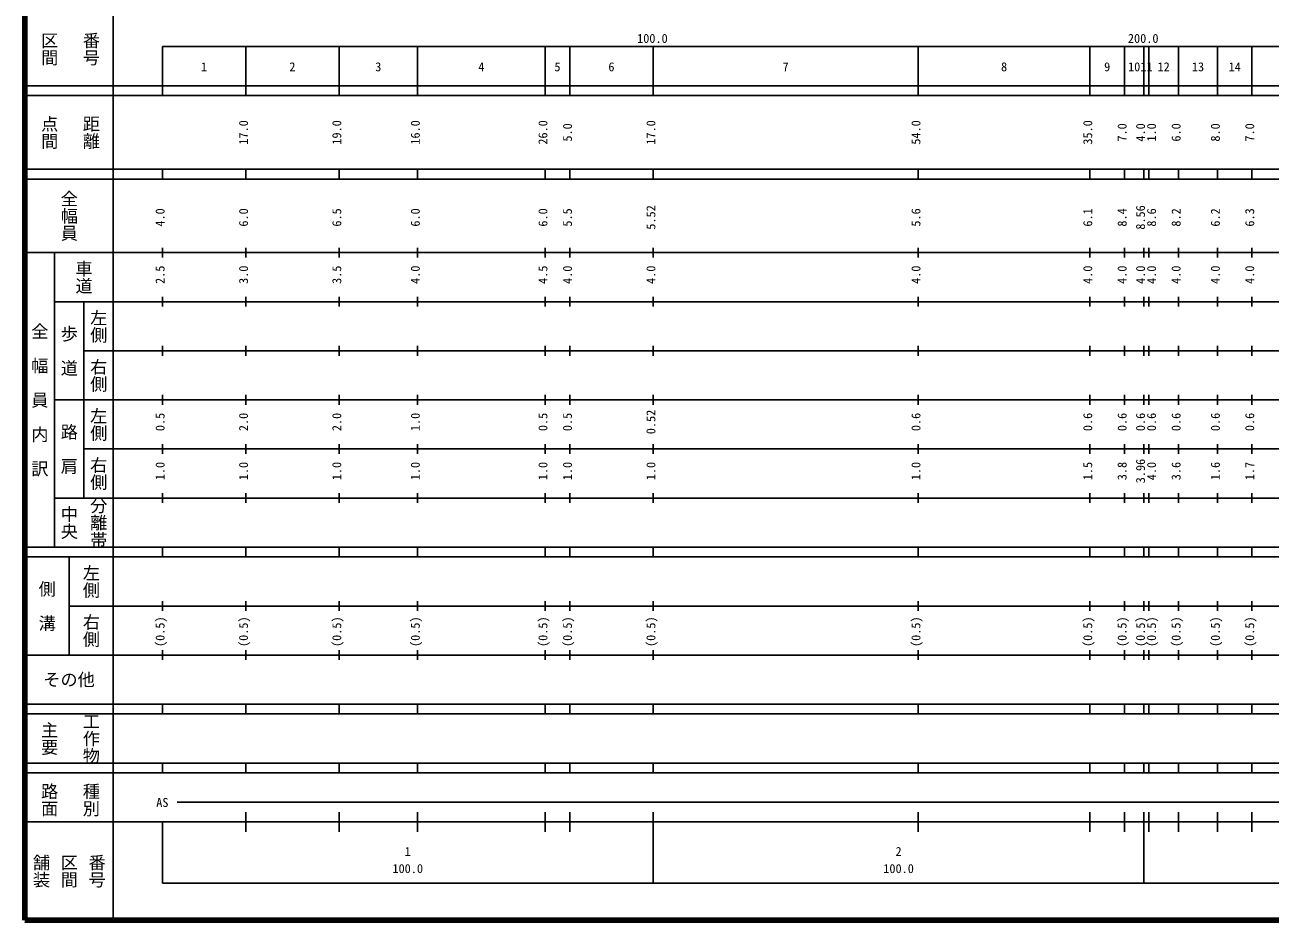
# Model space of a CAD drawing. Units: millimetres on the paper, enlarged 1000 times. Extents: x 40000 to 680000, y 20000 to 380000.
# Drawn here: x 40000 to 293694, y 20000 to 202409 of the extents above; entities that cross this region are included whole.
import ezdxf
from ezdxf.enums import TextEntityAlignment as Align

# ---------------------------------------------------------------- set-up
doc = ezdxf.new("R2010")
doc.units = ezdxf.units.MM
doc.header["$LTSCALE"] = 1000
doc.layers.add('M-TTL', color=2, linetype='Continuous', lineweight=140)
doc.layers.add('M-TTL-BAND', color=7, linetype='Continuous', lineweight=25)
doc.styles.add('@ＭＳ ゴシック', font='')
doc.styles.add('ＭＳ ゴシック', font='')
doc.styles.get('@ＭＳ ゴシック').set_extended_font_data('@MS Gothic')
doc.styles.get('ＭＳ ゴシック').set_extended_font_data('MS Gothic')

msp = doc.modelspace()

# ---------------------------------------------------------------- linework, layer by layer
at = {"layer": 'M-TTL'}
for p, q in [((40000, 380000), (40000, 20000)), ((40000, 20000), (680000, 20000))]:
    msp.add_line(p, q, dxfattribs=at)
at = {"layer": 'M-TTL-BAND'}
for p, q in [((58000, 370000), (58000, 20000)), ((68000, 198000), (579000, 198000)), ((68000, 198000), (68000, 188000)), ((85000, 188000), (85000, 198000)), ((104000, 188000), (104000, 198000)), ((120000, 188000), (120000, 198000)), ((146000, 188000), (146000, 198000)), ((151000, 188000), (151000, 198000)), ((168000, 188000), (168000, 198000)), ((222000, 188000), (222000, 198000)), ((257000, 188000), (257000, 198000)), ((264000, 188000), (264000, 198000)), ((268000, 188000), (268000, 198000)), ((269000, 188000), (269000, 198000)), ((275000, 188000), (275000, 198000)), ((283000, 188000), (283000, 198000)), ((290000, 188000), (290000, 198000)), ((40000, 190000), (579000, 190000)), ((40000, 188000), (579000, 188000)), ((40000, 173000), (579000, 173000)), ((68000, 171000), (68000, 173000)), ((85000, 171000), (85000, 173000)), ((104000, 171000), (104000, 173000)), ((120000, 171000), (120000, 173000)), ((146000, 171000), (146000, 173000)), ((151000, 171000), (151000, 173000)), ((168000, 171000), (168000, 173000)), ((222000, 171000), (222000, 173000)), ((257000, 171000), (257000, 173000)), ((264000, 171000), (264000, 173000)), ((268000, 171000), (268000, 173000)), ((269000, 171000), (269000, 173000)), ((275000, 171000), (275000, 173000)), ((283000, 171000), (283000, 173000)), ((290000, 171000), (290000, 173000)), ((40000, 171000), (579000, 171000)), ((40000, 156000), (579000, 156000)), ((46000, 96000), (46000, 156000)), ((68000, 155000), (68000, 157000)), ((85000, 155000), (85000, 157000)), ((104000, 155000), (104000, 157000)), ((120000, 155000), (120000, 157000)), ((146000, 155000), (146000, 157000)), ((151000, 155000), (151000, 157000)), ((168000, 155000), (168000, 157000)), ((222000, 155000), (222000, 157000)), ((257000, 155000), (257000, 157000)), ((264000, 155000), (264000, 157000)), ((268000, 155000), (268000, 157000)), ((269000, 155000), (269000, 157000)), ((275000, 155000), (275000, 157000)), ((283000, 155000), (283000, 157000)), ((290000, 155000), (290000, 157000)), ((46000, 146000), (579000, 146000)), ((52000, 146000), (52000, 106000)), ((68000, 145000), (68000, 147000)), ((85000, 145000), (85000, 147000)), ((104000, 145000), (104000, 147000)), ((120000, 145000), (120000, 147000)), ((146000, 145000), (146000, 147000)), ((151000, 145000), (151000, 147000)), ((168000, 145000), (168000, 147000)), ((222000, 145000), (222000, 147000)), ((257000, 145000), (257000, 147000)), ((264000, 145000), (264000, 147000)), ((268000, 145000), (268000, 147000)), ((269000, 145000), (269000, 147000)), ((275000, 145000), (275000, 147000)), ((283000, 145000), (283000, 147000)), ((290000, 145000), (290000, 147000)), ((68000, 135000), (68000, 137000)), ((85000, 135000), (85000, 137000)), ((104000, 135000), (104000, 137000)), ((120000, 135000), (120000, 137000)), ((146000, 135000), (146000, 137000)), ((151000, 135000), (151000, 137000)), ((168000, 135000), (168000, 137000)), ((222000, 135000), (222000, 137000)), ((257000, 135000), (257000, 137000)), ((264000, 135000), (264000, 137000)), ((268000, 135000), (268000, 137000)), ((269000, 135000), (269000, 137000)), ((275000, 135000), (275000, 137000)), ((283000, 135000), (283000, 137000)), ((290000, 135000), (290000, 137000)), ((52000, 136000), (579000, 136000)), ((68000, 125000), (68000, 127000)), ((85000, 125000), (85000, 127000)), ((104000, 125000), (104000, 127000)), ((120000, 125000), (120000, 127000)), ((146000, 125000), (146000, 127000)), ((151000, 125000), (151000, 127000)), ((168000, 125000), (168000, 127000)), ((222000, 125000), (222000, 127000)), ((257000, 125000), (257000, 127000)), ((264000, 125000), (264000, 127000)), ((268000, 125000), (268000, 127000)), ((269000, 125000), (269000, 127000)), ((275000, 125000), (275000, 127000)), ((283000, 125000), (283000, 127000)), ((290000, 125000), (290000, 127000)), ((46000, 126000), (579000, 126000)), ((68000, 115000), (68000, 117000)), ((85000, 115000), (85000, 117000)), ((104000, 115000), (104000, 117000)), ((120000, 115000), (120000, 117000)), ((146000, 115000), (146000, 117000)), ((151000, 115000), (151000, 117000)), ((168000, 115000), (168000, 117000)), ((222000, 115000), (222000, 117000)), ((257000, 115000), (257000, 117000)), ((264000, 115000), (264000, 117000)), ((268000, 115000), (268000, 117000)), ((269000, 115000), (269000, 117000)), ((275000, 115000), (275000, 117000)), ((283000, 115000), (283000, 117000)), ((290000, 115000), (290000, 117000)), ((52000, 116000), (579000, 116000)), ((68000, 105000), (68000, 107000)), ((85000, 105000), (85000, 107000)), ((104000, 105000), (104000, 107000)), ((120000, 105000), (120000, 107000)), ((146000, 105000), (146000, 107000)), ((151000, 105000), (151000, 107000)), ((168000, 105000), (168000, 107000)), ((222000, 105000), (222000, 107000)), ((257000, 105000), (257000, 107000)), ((264000, 105000), (264000, 107000)), ((268000, 105000), (268000, 107000)), ((269000, 105000), (269000, 107000)), ((275000, 105000), (275000, 107000)), ((283000, 105000), (283000, 107000)), ((290000, 105000), (290000, 107000)), ((46000, 106000), (579000, 106000)), ((40000, 96000), (579000, 96000)), ((40000, 94000), (579000, 94000)), ((49000, 94000), (49000, 74000)), ((68000, 94000), (68000, 96000)), ((85000, 94000), (85000, 96000)), ((104000, 94000), (104000, 96000)), ((120000, 94000), (120000, 96000)), ((146000, 94000), (146000, 96000)), ((151000, 94000), (151000, 96000)), ((168000, 94000), (168000, 96000)), ((222000, 94000), (222000, 96000)), ((257000, 94000), (257000, 96000)), ((264000, 94000), (264000, 96000)), ((268000, 94000), (268000, 96000)), ((269000, 94000), (269000, 96000)), ((275000, 94000), (275000, 96000)), ((283000, 94000), (283000, 96000)), ((290000, 94000), (290000, 96000)), ((49000, 84000), (579000, 84000)), ((68000, 83000), (68000, 85000)), ((85000, 83000), (85000, 85000)), ((104000, 83000), (104000, 85000)), ((120000, 83000), (120000, 85000)), ((146000, 83000), (146000, 85000)), ((151000, 83000), (151000, 85000)), ((168000, 83000), (168000, 85000)), ((222000, 83000), (222000, 85000)), ((257000, 83000), (257000, 85000)), ((264000, 83000), (264000, 85000)), ((268000, 83000), (268000, 85000)), ((269000, 83000), (269000, 85000)), ((275000, 83000), (275000, 85000)), ((283000, 83000), (283000, 85000)), ((290000, 83000), (290000, 85000)), ((40000, 74000), (579000, 74000)), ((68000, 73000), (68000, 75000)), ((85000, 73000), (85000, 75000)), ((104000, 73000), (104000, 75000)), ((120000, 73000), (120000, 75000)), ((146000, 73000), (146000, 75000)), ((151000, 73000), (151000, 75000)), ((168000, 73000), (168000, 75000)), ((222000, 73000), (222000, 75000)), ((257000, 73000), (257000, 75000)), ((264000, 73000), (264000, 75000)), ((268000, 73000), (268000, 75000)), ((269000, 73000), (269000, 75000)), ((275000, 73000), (275000, 75000)), ((283000, 73000), (283000, 75000)), ((290000, 73000), (290000, 75000)), ((40000, 64000), (579000, 64000)), ((68000, 62000), (68000, 64000)), ((85000, 62000), (85000, 64000)), ((104000, 62000), (104000, 64000)), ((120000, 62000), (120000, 64000)), ((146000, 62000), (146000, 64000)), ((151000, 62000), (151000, 64000)), ((168000, 62000), (168000, 64000)), ((222000, 62000), (222000, 64000)), ((257000, 62000), (257000, 64000)), ((264000, 62000), (264000, 64000)), ((268000, 62000), (268000, 64000)), ((269000, 62000), (269000, 64000)), ((275000, 62000), (275000, 64000)), ((283000, 62000), (283000, 64000)), ((290000, 62000), (290000, 64000)), ((40000, 62000), (579000, 62000)), ((40000, 52000), (579000, 52000)), ((68000, 50000), (68000, 52000)), ((85000, 50000), (85000, 52000)), ((104000, 50000), (104000, 52000)), ((120000, 50000), (120000, 52000)), ((146000, 50000), (146000, 52000)), ((151000, 50000), (151000, 52000)), ((168000, 50000), (168000, 52000)), ((222000, 50000), (222000, 52000)), ((257000, 50000), (257000, 52000)), ((264000, 50000), (264000, 52000)), ((268000, 50000), (268000, 52000)), ((269000, 50000), (269000, 52000)), ((275000, 50000), (275000, 52000)), ((283000, 50000), (283000, 52000)), ((290000, 50000), (290000, 52000)), ((40000, 50000), (579000, 50000)), ((71000, 44000), (548000, 44000)), ((85000, 38000), (85000, 42000)), ((104000, 38000), (104000, 42000)), ((120000, 38000), (120000, 42000)), ((146000, 38000), (146000, 42000)), ((151000, 38000), (151000, 42000)), ((168000, 27500), (168000, 42000)), ((222000, 38000), (222000, 42000)), ((257000, 38000), (257000, 42000)), ((264000, 38000), (264000, 42000)), ((268000, 27500), (268000, 42000)), ((269000, 38000), (269000, 42000)), ((275000, 38000), (275000, 42000)), ((283000, 38000), (283000, 42000)), ((290000, 38000), (290000, 42000)), ((40000, 40000), (579000, 40000)), ((68000, 40000), (68000, 27500)), ((68000, 27500), (579000, 27500))]:
    msp.add_line(p, q, dxfattribs=at)

# ---------------------------------------------------------------- texts
at = {"layer": 'M-TTL-BAND', "style": '@ＭＳ ゴシック'}
for s, p in [('区間', (45000, 197500)), ('番号', (53500, 197500)), ('点間', (45000, 180500)), ('距離', (53500, 180500)), ('全幅員', (49000, 163500)), ('車道', (52000, 151000)), ('左側', (55000, 141000)), ('全\u3000幅\u3000員\u3000内\u3000訳', (43000, 126000)), ('歩\u3000道', (49000, 136000)), ('右側', (55000, 131000)), ('左側', (55000, 121000)), ('路\u3000肩', (49000, 116000)), ('右側', (55000, 111000)), ('中央', (49000, 101000)), ('分離帯', (55000, 101000)), ('左側', (53500, 89000)), ('側\u3000溝', (44500, 84000)), ('右側', (53500, 79000)), ('工作物', (53500, 57000)), ('主要', (45000, 57000)), ('路面', (45000, 44500)), ('種別', (53500, 44500)), ('舗装', (43333, 30000)), ('区間', (49000, 30000)), ('番号', (54667, 30000))]:
    msp.add_text(s, height=2566, rotation=270, dxfattribs=at).set_placement(p, align=Align.MIDDLE_CENTER)
at = {"layer": 'M-TTL-BAND', "style": 'ＭＳ ゴシック'}
for s, p in [('100.0', (167844, 198195)), ('200.0', (267844, 198195)), ('1', (76500, 192405)), ('2', (94500, 192405)), ('3', (112000, 192405)), ('4', (133000, 192405)), ('5', (148500, 192405)), ('6', (159500, 192405)), ('7', (195000, 192405)), ('8', (239500, 192405)), ('9', (260500, 192405)), ('10', (266000, 192405)), ('11', (268500, 192405)), ('12', (272000, 192405)), ('13', (279000, 192405)), ('14', (286500, 192405)), ('AS', (68000, 42500)), ('1', (118000, 32523)), ('2', (218000, 32523)), ('100.0', (118000, 29033)), ('100.0', (218000, 29033))]:
    msp.add_text(s, height=1833, dxfattribs=at).set_placement(p, align=Align.BOTTOM_CENTER)
for s, p in [('17.0', (86000, 180500)), ('19.0', (105000, 180500)), ('16.0', (121000, 180500)), ('26.0', (147000, 180500)), ('17.0', (169000, 180500)), ('54.0', (223000, 180500)), ('35.0', (258000, 180500)), ('5.0', (152000, 180500)), ('7.0', (265000, 180500)), ('4.0', (268750, 180500)), ('1.0', (271000, 180500)), ('6.0', (276000, 180500)), ('8.0', (284000, 180500)), ('7.0', (291000, 180500)), ('4.0', (69000, 163174)), ('6.0', (86000, 163174)), ('6.0', (121000, 163174)), ('6.0', (147000, 163174)), ('5.52', (169000, 163174)), ('5.6', (223000, 163174)), ('6.1', (258000, 163174)), ('8.4', (265000, 163174)), ('8.56', (268750, 163174)), ('8.6', (271000, 163174)), ('8.2', (276000, 163174)), ('6.2', (284000, 163174)), ('6.5', (105000, 163174)), ('5.5', (152000, 163174)), ('6.3', (291000, 163174)), ('2.5', (69000, 151500)), ('3.0', (86000, 151500)), ('3.5', (105000, 151500)), ('4.0', (121000, 151500)), ('4.5', (147000, 151500)), ('4.0', (152000, 151500)), ('4.0', (169000, 151500)), ('4.0', (223000, 151500)), ('4.0', (258000, 151500)), ('4.0', (265000, 151500)), ('4.0', (268750, 151500)), ('4.0', (271000, 151500)), ('4.0', (276000, 151500)), ('4.0', (284000, 151500)), ('4.0', (291000, 151500)), ('0.5', (69000, 121500)), ('2.0', (86000, 121500)), ('2.0', (105000, 121500)), ('1.0', (121000, 121500)), ('0.5', (147000, 121500)), ('0.5', (152000, 121500)), ('0.52', (169000, 121500)), ('0.6', (223000, 121500)), ('0.6', (258000, 121500)), ('0.6', (265000, 121500)), ('0.6', (268750, 121500)), ('0.6', (271000, 121500)), ('0.6', (276000, 121500)), ('0.6', (284000, 121500)), ('0.6', (291000, 121500)), ('1.0', (69000, 111500)), ('1.0', (86000, 111500)), ('1.0', (105000, 111500)), ('1.0', (121000, 111500)), ('1.0', (147000, 111500)), ('1.0', (152000, 111500)), ('1.0', (169000, 111500)), ('1.0', (223000, 111500)), ('1.5', (258000, 111500)), ('3.8', (265000, 111500)), ('3.96', (268750, 111500)), ('4.0', (271000, 111500)), ('3.6', (276000, 111500)), ('1.6', (284000, 111500)), ('1.7', (291000, 111500)), ('(0.5)', (69000, 78764)), ('(0.5)', (86000, 78764)), ('(0.5)', (105000, 78764)), ('(0.5)', (121000, 78764)), ('(0.5)', (147000, 78764)), ('(0.5)', (152000, 78764)), ('(0.5)', (169000, 78764)), ('(0.5)', (223000, 78764)), ('(0.5)', (258000, 78764)), ('(0.5)', (265000, 78764)), ('(0.5)', (268750, 78764)), ('(0.5)', (271000, 78764)), ('(0.5)', (276000, 78764)), ('(0.5)', (284000, 78764)), ('(0.5)', (291000, 78764))]:
    msp.add_text(s, height=1833, rotation=90, dxfattribs=at).set_placement(p, align=Align.BOTTOM_CENTER)
msp.add_text('その他', height=2566, dxfattribs=at).set_placement((49000, 69000), align=Align.MIDDLE_CENTER)

doc.saveas('drawing.dxf')
